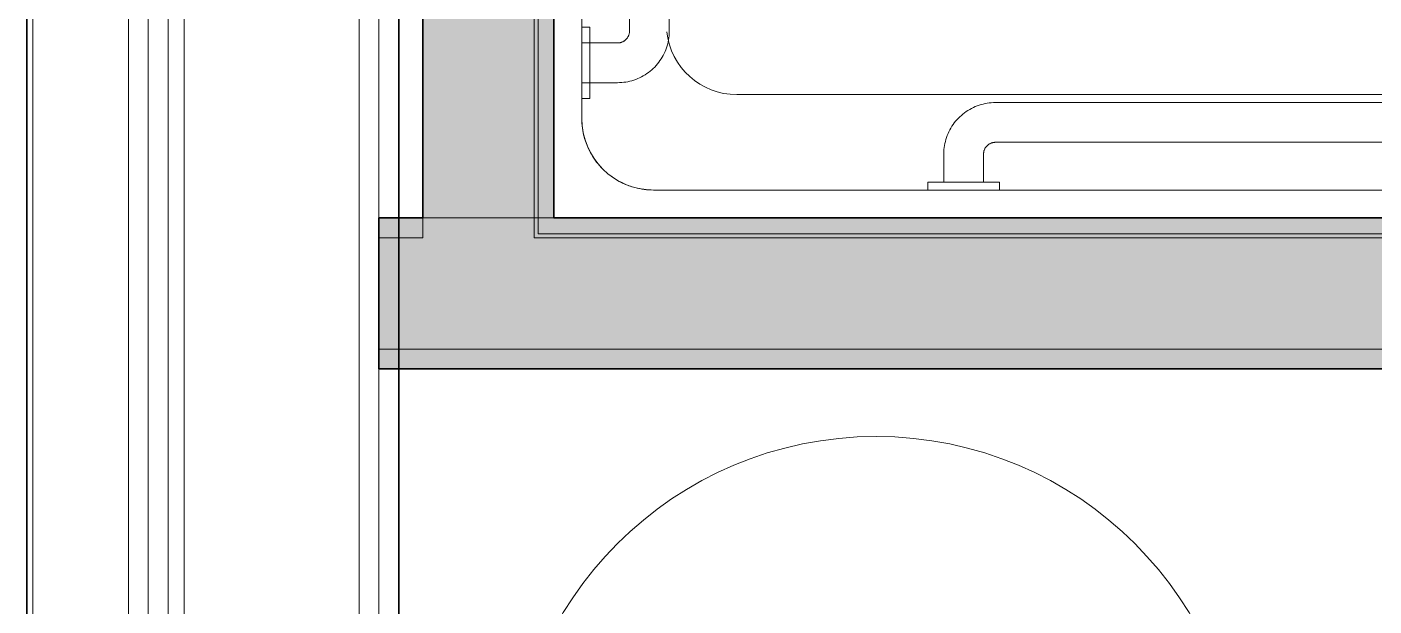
# Model space of a CAD drawing. Header units: inches. Extents: x 6 to 8416, y -388 to 6104.
# Drawn here: x 4127.35 to 4169.69, y 1080.48 to 1098.69 of the extents above; entities that cross this region are included whole.
import ezdxf

# ---------------------------------------------------------------- set-up
doc = ezdxf.new("R2010")
doc.units = ezdxf.units.IN
doc.header["$MEASUREMENT"] = 0
doc.linetypes.add('Dash 1_16_', pattern=[48, 24, -24])
for name, color, linetype, lineweight in [('A-GENM', 13, 'Continuous', 18), ('A-ROOM', 32, 'Continuous', 13), ('A-WALL', 113, 'Continuous', 25), ('A-WALL-PATT', 111, 'Continuous', 35), ('I-WALL', 2, 'Continuous', 25), ('M-EQPM', 50, 'Continuous', 18)]:
    doc.layers.add(name, color=color, linetype=linetype, lineweight=lineweight)
pattern_1 = [(0, (4127.29, 0), (61.44, 15.36), [5.069, -41.011, 5.069, -41.011, -245.76]), (0, (4127.29, 0), (61.44, 15.36), [-92.16, 5.069, -87.091, 5.069, -41.011, -107.52]), (0, (4127.29, 0), (61.44, 15.36), [-230.4, 5.069, -25.651, 5.069, -71.731]), (120, (4150.33, 7.68), (-44.02215, 45.5286), [5.069, -41.011, 5.069, -41.011, -245.76]), (120, (4150.33, 7.68), (-44.02215, 45.5286), [-92.16, 5.069, -87.091, 5.069, -41.011, -107.52]), (120, (4150.33, 7.68), (-44.02215, 45.5286), [-230.4, 5.069, -25.651, 5.069, -71.731]), (240, (4158.01, 38.4), (-17.41785, -60.8886), [5.069, -41.011, 5.069, -41.011, -245.76]), (240, (4158.01, 38.4), (-17.41785, -60.8886), [-92.16, 5.069, -87.091, 5.069, -41.011, -107.52]), (240, (4158.01, 38.4), (-17.41785, -60.8886), [-230.4, 5.069, -25.651, 5.069, -71.731])]

# ---------------------------------------------------------------- blocks, each defined once
blk = doc.blocks.new('z Nested-Shower Surround-Tub-Prefab - Variable-V374-LEVEL 3 - PLAN Copy 1 Copy 1')
at = {"layer": 'A-GENM', "lineweight": 9}
for p, q in [((0, 33), (0, 0)), ((0.125, 0.125), (0.125, 33)), ((0, 0.625), (0, 29.875)), ((0.125, 29.875), (0.125, 0.625)), ((0, 0), (0, 0.625)), ((0.125, 0.625), (0.125, 0.312)), ((0, 0), (60, 0)), ((59.375, 0), (0, 0)), ((59.875, 0.125), (0.125, 0.125)), ((0.312, 0.125), (59.375, 0.125))]:
    blk.add_line(p, q, dxfattribs=at)
at = {"layer": 'A-GENM'}
for p, q in [((0, 32), (0, 0)), ((0, 0.625), (0, 29.875)), ((1.5, 3.75), (1.5, 29.25)), ((1.5, 5.942), (1.5, 29.058)), ((1.5, 29.058), (1.5, 5.942)), ((1.5, 3.75), (1.5, 5.058)), ((1.5, 5.058), (1.5, 3.75)), ((53.877, 4.5), (6.371, 4.5)), ((56.25, 1.5), (3.75, 1.5)), ((56.25, 1.5), (3.75, 1.5)), ((3.75, 1.5), (56.25, 1.5)), ((0, 0), (0, 0.625)), ((0, 0), (60, 0)), ((59.375, 0), (0, 0))]:
    blk.add_line(p, q, dxfattribs=at)
for centre, radius, start, end in [((6.371, 6.712), 2.212, 186.0977, 270), ((3.75, 3.75), 2.25, 180, 195), ((3.75, 3.75), 2.25, 180, 270), ((3.75, 3.75), 2.25, 180, 195), ((3.75, 3.75), 2.25, 195, 200.0287), ((3.75, 3.75), 2.25, 195, 200.0287), ((3.75, 3.75), 2.25, 200.0287, 204.9713), ((3.75, 3.75), 2.25, 200.0287, 204.9713), ((3.75, 3.75), 2.25, 204.9713, 210), ((3.75, 3.75), 2.25, 204.9713, 210), ((3.75, 3.75), 2.25, 210, 225), ((3.75, 3.75), 2.25, 210, 225), ((3.75, 3.75), 2.25, 225, 240), ((3.75, 3.75), 2.25, 225, 240), ((3.75, 3.75), 2.25, 240, 245.0287), ((3.75, 3.75), 2.25, 240, 245.0287), ((3.75, 3.75), 2.25, 245.0287, 249.9713), ((3.75, 3.75), 2.25, 245.0287, 249.9713), ((3.75, 3.75), 2.25, 249.9713, 255), ((3.75, 3.75), 2.25, 249.9713, 255), ((3.75, 3.75), 2.25, 255, 270), ((3.75, 3.75), 2.25, 255, 270)]:
    blk.add_arc(centre, radius, start, end, dxfattribs=at)
blk = doc.blocks.new('z Nested-Shower Grab Bars - Variable-V375-LEVEL 3 - PLAN Copy 1 Copy 1')
at = {"layer": 'A-GENM', "linetype": 'Dash 1_16_', "lineweight": 9}
for p, q in [((1.5, 14.674), (1.5, 5)), ((2.75, 5), (2.75, 14.194)), ((0.25, 5.125), (0, 5.125)), ((0, 5.125), (0, 5.087)), ((0, 5.125), (0, 5.087)), ((0, 5.087), (0, 4.974)), ((0, 5.087), (0, 4.974)), ((0.25, 2.875), (0.25, 5.125)), ((0.25, 4.563), (0.25, 5.125)), ((0, 4.974), (0, 4.795)), ((0, 4.974), (0, 4.795)), ((0, 4.795), (0, 4.563)), ((0, 4.795), (0, 4.563)), ((1.125, 4.625), (0, 4.625)), ((0, 4.625), (0, 4.604)), ((0, 4.625), (0, 4.604)), ((0, 4.604), (0, 4.541)), ((0, 4.604), (0, 4.541)), ((0, 4.563), (0, 4.291)), ((0, 4.541), (0, 4.442)), ((0, 4.541), (0, 4.442)), ((0, 4.442), (0, 3.558)), ((0, 4.442), (0, 4.313)), ((0, 4.313), (0, 4.162)), ((0, 4.291), (0, 4)), ((0, 4.162), (0, 4)), ((0, 4), (0, 3.709)), ((0, 4), (0, 3.838)), ((0, 3.838), (0, 3.688)), ((0, 3.709), (0, 3.438)), ((0, 3.688), (0, 3.558)), ((0, 3.558), (0, 3.459)), ((0, 3.558), (0, 3.459)), ((0, 3.459), (0, 3.396)), ((0, 3.459), (0, 3.396)), ((0, 3.438), (0, 3.205)), ((0, 3.438), (0, 3.205)), ((0, 3.396), (0, 3.375)), ((0, 3.396), (0, 3.375)), ((0.25, 2.875), (0.25, 3.438)), ((0, 3.375), (1.125, 3.375)), ((0, 3.205), (0, 3.026)), ((0, 3.205), (0, 3.026)), ((0, 3.026), (0, 2.913)), ((0, 3.026), (0, 2.913)), ((0, 2.913), (0, 2.875)), ((0, 2.913), (0, 2.875)), ((0, 2.875), (0.25, 2.875)), ((35, 2.75), (13, 2.75)), ((35, 2.75), (13, 2.75)), ((13, 1.5), (35, 1.5)), ((13, 1.5), (35, 1.5)), ((11.375, 1.125), (11.375, 0.25)), ((11.375, 1.125), (11.375, 0.25)), ((12.625, 0.25), (12.625, 1.125)), ((12.625, 0.25), (12.625, 1.125)), ((10.875, 0.25), (10.875, 0)), ((11.687, 0.25), (10.875, 0.25)), ((11.687, 0.25), (10.875, 0.25)), ((10.875, 0.25), (10.875, 0)), ((13.125, 0.25), (10.875, 0.25)), ((11.687, 0.25), (10.875, 0.25)), ((10.875, 0), (10.913, 0)), ((10.875, 0), (10.913, 0)), ((10.875, 0), (10.913, 0)), ((10.875, 0), (10.913, 0)), ((10.913, 0), (11.026, 0)), ((10.913, 0), (11.026, 0)), ((10.913, 0), (11.026, 0)), ((10.913, 0), (11.026, 0)), ((11.026, 0), (11.205, 0)), ((11.026, 0), (11.205, 0)), ((11.026, 0), (11.205, 0)), ((11.026, 0), (11.205, 0)), ((11.205, 0), (11.438, 0)), ((11.205, 0), (11.438, 0)), ((11.205, 0), (11.438, 0)), ((11.205, 0), (11.438, 0)), ((11.375, 0.25), (11.688, 0.25)), ((11.375, 0.25), (11.688, 0.25)), ((11.375, 0.25), (11.688, 0.25)), ((11.375, 0.25), (12.625, 0.25)), ((11.438, 0), (11.709, 0)), ((11.438, 0), (11.709, 0)), ((11.438, 0), (11.709, 0)), ((11.438, 0), (11.709, 0)), ((11.688, 0.25), (11.838, 0.25)), ((11.688, 0.25), (11.838, 0.25)), ((11.688, 0.25), (11.838, 0.25)), ((11.709, 0), (12, 0)), ((11.709, 0), (12, 0)), ((11.709, 0), (12, 0)), ((11.709, 0), (12, 0)), ((11.838, 0.25), (11.901, 0.25)), ((11.838, 0.25), (11.901, 0.25)), ((11.838, 0.25), (11.901, 0.25)), ((12, 0.25), (11.9, 0.25)), ((12, 0.25), (11.9, 0.25)), ((12, 0.25), (11.9, 0.25)), ((11.901, 0.25), (12.313, 0.25)), ((11.901, 0.25), (12, 0.25)), ((11.901, 0.25), (12, 0.25)), ((12, 0.25), (12.162, 0.25)), ((12, 0.25), (12.162, 0.25)), ((12, 0), (12.291, 0)), ((12, 0), (12.291, 0)), ((12, 0), (12.291, 0)), ((12, 0), (12.291, 0)), ((12.162, 0.25), (12.313, 0.25)), ((12.162, 0.25), (12.313, 0.25)), ((12.291, 0), (12.563, 0)), ((12.291, 0), (12.563, 0)), ((12.291, 0), (12.563, 0)), ((12.291, 0), (12.563, 0)), ((13.125, 0.25), (12.313, 0.25)), ((13.125, 0.25), (12.313, 0.25)), ((12.313, 0.25), (12.625, 0.25)), ((12.313, 0.25), (12.625, 0.25)), ((13.125, 0.25), (12.313, 0.25)), ((12.313, 0.25), (12.625, 0.25)), ((12.563, 0), (12.795, 0)), ((12.563, 0), (12.795, 0)), ((12.563, 0), (12.795, 0)), ((12.563, 0), (12.795, 0)), ((12.795, 0), (12.974, 0)), ((12.795, 0), (12.974, 0)), ((12.795, 0), (12.974, 0)), ((12.795, 0), (12.974, 0)), ((12.974, 0), (13.087, 0)), ((12.974, 0), (13.087, 0)), ((12.974, 0), (13.087, 0)), ((12.974, 0), (13.087, 0)), ((13.087, 0), (13.125, 0)), ((13.087, 0), (13.125, 0)), ((13.087, 0), (13.125, 0)), ((13.087, 0), (13.125, 0)), ((13.125, 0), (13.125, 0.25)), ((13.125, 0), (13.125, 0.25))]:
    blk.add_line(p, q, dxfattribs=at)
at = {"layer": 'A-GENM', "linetype": 'Dash 1_16_', "lineweight": 9, "flags": 128}
for points in [[(1.5, 5), (1.5, 4.985), (1.499, 4.97), (1.497, 4.955), (1.495, 4.94), (1.493, 4.925), (1.489, 4.911), (1.485, 4.896), (1.481, 4.882), (1.476, 4.868), (1.47, 4.854), (1.464, 4.84), (1.458, 4.827), (1.45, 4.814), (1.443, 4.801), (1.435, 4.788), (1.426, 4.776), (1.417, 4.764), (1.407, 4.753), (1.397, 4.742), (1.386, 4.731), (1.375, 4.721), (1.364, 4.711), (1.352, 4.702), (1.34, 4.693), (1.328, 4.684), (1.315, 4.677), (1.302, 4.669), (1.288, 4.662), (1.275, 4.656), (1.261, 4.65), (1.247, 4.645), (1.233, 4.641), (1.218, 4.637), (1.203, 4.633), (1.189, 4.63), (1.174, 4.628), (1.159, 4.627), (1.144, 4.625), (1.129, 4.625), (1.125, 4.625)], [(1.125, 3.375), (1.19, 3.376), (1.255, 3.38), (1.32, 3.387), (1.384, 3.396), (1.448, 3.407), (1.511, 3.422), (1.574, 3.438), (1.636, 3.457), (1.697, 3.479), (1.758, 3.503), (1.817, 3.53), (1.875, 3.559), (1.932, 3.59), (1.988, 3.623), (2.043, 3.659), (2.095, 3.697), (2.147, 3.736), (2.197, 3.778), (2.244, 3.822), (2.291, 3.868), (2.335, 3.915), (2.377, 3.965), (2.418, 4.016), (2.456, 4.068), (2.492, 4.122), (2.526, 4.177), (2.558, 4.234), (2.588, 4.292), (2.615, 4.351), (2.64, 4.411), (2.662, 4.472), (2.682, 4.534), (2.699, 4.597), (2.714, 4.66), (2.726, 4.724), (2.736, 4.788), (2.743, 4.853), (2.748, 4.917), (2.75, 4.982), (2.75, 5)], [(13, 2.75), (12.935, 2.749), (12.87, 2.745), (12.805, 2.738), (12.741, 2.729), (12.677, 2.718), (12.614, 2.703), (12.551, 2.687), (12.489, 2.668), (12.428, 2.646), (12.367, 2.622), (12.308, 2.595), (12.25, 2.566), (12.193, 2.535), (12.137, 2.502), (12.082, 2.466), (12.03, 2.428), (11.978, 2.389), (11.928, 2.347), (11.881, 2.303), (11.834, 2.257), (11.79, 2.21), (11.748, 2.16), (11.707, 2.109), (11.669, 2.057), (11.633, 2.003), (11.599, 1.948), (11.567, 1.891), (11.537, 1.833), (11.51, 1.774), (11.485, 1.714), (11.463, 1.653), (11.443, 1.591), (11.426, 1.528), (11.411, 1.465), (11.399, 1.401), (11.389, 1.337), (11.382, 1.272), (11.377, 1.208), (11.375, 1.143), (11.375, 1.125)], [(13, 2.75), (12.935, 2.749), (12.87, 2.745), (12.805, 2.738), (12.741, 2.729), (12.677, 2.718), (12.614, 2.703), (12.551, 2.687), (12.489, 2.668), (12.428, 2.646), (12.367, 2.622), (12.308, 2.595), (12.25, 2.566), (12.193, 2.535), (12.137, 2.502), (12.082, 2.466), (12.03, 2.428), (11.978, 2.389), (11.928, 2.347), (11.881, 2.303), (11.834, 2.257), (11.79, 2.21), (11.748, 2.16), (11.707, 2.109), (11.669, 2.057), (11.633, 2.003), (11.599, 1.948), (11.567, 1.891), (11.537, 1.833), (11.51, 1.774), (11.485, 1.714), (11.463, 1.653), (11.443, 1.591), (11.426, 1.528), (11.411, 1.465), (11.399, 1.401), (11.389, 1.337), (11.382, 1.272), (11.377, 1.208), (11.375, 1.143), (11.375, 1.125)], [(12.625, 1.125), (12.625, 1.14), (12.626, 1.155), (12.628, 1.17), (12.63, 1.185), (12.632, 1.2), (12.636, 1.214), (12.64, 1.229), (12.644, 1.243), (12.649, 1.257), (12.655, 1.271), (12.661, 1.285), (12.667, 1.298), (12.675, 1.311), (12.682, 1.324), (12.69, 1.337), (12.699, 1.349), (12.708, 1.361), (12.718, 1.372), (12.728, 1.383), (12.739, 1.394), (12.75, 1.404), (12.761, 1.414), (12.773, 1.423), (12.785, 1.432), (12.797, 1.441), (12.81, 1.448), (12.823, 1.456), (12.837, 1.463), (12.85, 1.469), (12.864, 1.475), (12.878, 1.48), (12.892, 1.484), (12.907, 1.488), (12.922, 1.492), (12.936, 1.495), (12.951, 1.497), (12.966, 1.498), (12.981, 1.5), (12.996, 1.5), (13, 1.5)], [(12.625, 1.125), (12.625, 1.14), (12.626, 1.155), (12.628, 1.17), (12.63, 1.185), (12.632, 1.2), (12.636, 1.214), (12.64, 1.229), (12.644, 1.243), (12.649, 1.257), (12.655, 1.271), (12.661, 1.285), (12.667, 1.298), (12.675, 1.311), (12.682, 1.324), (12.69, 1.337), (12.699, 1.349), (12.708, 1.361), (12.718, 1.372), (12.728, 1.383), (12.739, 1.394), (12.75, 1.404), (12.761, 1.414), (12.773, 1.423), (12.785, 1.432), (12.797, 1.441), (12.81, 1.448), (12.823, 1.456), (12.837, 1.463), (12.85, 1.469), (12.864, 1.475), (12.878, 1.48), (12.892, 1.484), (12.907, 1.488), (12.922, 1.492), (12.936, 1.495), (12.951, 1.497), (12.966, 1.498), (12.981, 1.5), (12.996, 1.5), (13, 1.5)]]:
    blk.add_lwpolyline(points, dxfattribs=at)
blk = doc.blocks.new('PL Water Heater-IL - 40 Gallon-2491747-LEVEL 3 - PLAN Copy 1 Copy 1')
at = {"layer": 'M-EQPM'}
blk.add_circle((0, 0), 11.5, dxfattribs=at)

msp = doc.modelspace()

# ---------------------------------------------------------------- hatches: boundary and pattern name
at = {"layer": 'A-WALL-PATT', "lineweight": 9}
h = msp.add_hatch(dxfattribs=at)
h.set_pattern_fill('FP_44', color=256, style=0, pattern_type=2)
h.set_pattern_definition(pattern_1)
h.paths.add_polyline_path([(4127.54033733, 921.06077679), (4127.54033733, 948.56077679), (4127.35283733, 948.56077679), (4127.35283733, 921.06077679)])
h.paths.add_polyline_path([(4127.35283733, 978.56077679), (4127.54033733, 978.56077679), (4127.54033733, 1002.56077679), (4127.35283733, 1002.56077679)])
h.paths.add_polyline_path([(4127.54033733, 1032.56077679), (4127.54033733, 1137.18577679), (4127.35283733, 1137.18577679), (4127.35283733, 1032.56077679)])
h.paths.add_polyline_path([(4127.54033733, 1137.93577679), (4127.54033733, 1197.10856081), (4127.54033733, 1242.56077679), (4127.35283733, 1242.56077679), (4127.35283733, 1137.93577679)])
h.paths.add_polyline_path([(4127.54033733, 1306.87327679), (4127.54033733, 1339.81077679), (4127.35283733, 1339.99827679), (4127.35283733, 1308.56077679)])
h = msp.add_hatch(dxfattribs=at)
h.set_pattern_fill('FP_45', color=256, style=0, pattern_type=2)
h.set_pattern_definition([(0, (4127.29, 0), (0, 48), []), (90, (4127.29, 0), (-48, 3e-15), [])])
h.paths.add_polyline_path([(4129.35283733, 921.06077679), (4130.54033733, 921.06077679), (4130.54033733, 948.56077679), (4127.54033733, 948.56077679), (4127.54033733, 921.06077679)])
h.paths.add_polyline_path([(4130.54033733, 978.56077679), (4130.54033733, 1002.56077679), (4127.54033733, 1002.56077679), (4127.54033733, 978.56077679), (4129.35283733, 978.56077679)])
h.paths.add_polyline_path([(4130.54033733, 1032.56077679), (4130.54033733, 1242.56077679), (4127.54033733, 1242.56077679), (4127.54033733, 1137.93577679), (4128.35283733, 1137.93577679), (4128.35283733, 1137.18577679), (4127.54033733, 1137.18577679), (4127.54033733, 1032.56077679), (4129.35283733, 1032.56077679)])
h.paths.add_polyline_path([(4129.35283733, 1290.56077679), (4130.54033733, 1290.56077679), (4130.54033733, 1339.81077679), (4127.54033733, 1339.81077679), (4127.54033733, 1306.87327679)])
h = msp.add_hatch(dxfattribs=at)
h.set_pattern_fill('FP_44', color=256, style=0, pattern_type=2)
h.set_pattern_definition(pattern_1)
h.paths.add_polyline_path([(4131.16533733, 921.06077679), (4131.16533733, 948.56077679), (4130.54033733, 948.56077679), (4130.54033733, 921.06077679)])
h.paths.add_polyline_path([(4131.16533733, 978.56077679), (4131.16533733, 1002.56077679), (4130.54033733, 1002.56077679), (4130.54033733, 978.56077679)])
h.paths.add_polyline_path([(4130.54033733, 1032.56077679), (4131.16533733, 1032.56077679), (4131.16533733, 1242.56077679), (4130.54033733, 1242.56077679), (4130.54033733, 1039.65456081)])
h.paths.add_polyline_path([(4130.54033733, 1290.56077679), (4131.16533733, 1290.56077679), (4131.16533733, 1336.81077679), (4130.54033733, 1336.81077679), (4130.54033733, 1315.19906081)])
h = msp.add_hatch(dxfattribs=at)
h.set_pattern_fill('FP_44', color=256, style=0, pattern_type=2)
h.set_pattern_definition(pattern_1)
h.paths.add_polyline_path([(4131.79033733, 921.06077679), (4131.79033733, 948.56077679), (4131.16533733, 948.56077679), (4131.16533733, 921.06077679)])
h.paths.add_polyline_path([(4131.79033733, 978.56077679), (4131.79033733, 1002.56077679), (4131.16533733, 1002.56077679), (4131.16533733, 978.56077679)])
h.paths.add_polyline_path([(4131.16533733, 1032.56077679), (4131.79033733, 1032.56077679), (4131.79033733, 1242.56077679), (4131.16533733, 1242.56077679), (4131.16533733, 1039.65456081)])
h.paths.add_polyline_path([(4131.16533733, 1290.56077679), (4131.79033733, 1290.56077679), (4131.79033733, 1336.18577679), (4131.16533733, 1336.18577679), (4131.16533733, 1315.19906081)])
h = msp.add_hatch(dxfattribs=at)
h.set_pattern_fill('FP_46', color=256, style=0, pattern_type=2)
h.set_pattern_definition([(0, (4127.3, 0), (0, 480), [480, 0, 0, 0]), (284.036, (4453.69, 96), (479.994, -1440.002), [98.955, -1880.136]), (284.036, (4434.49, 96), (479.994, -1440.002), [98.955, -1880.136]), (284.036, (4415.29, 96), (479.994, -1440.002), [98.955, -1880.136]), (284.036, (4165.69, 192), (479.994, -1440.002), [98.955, -1880.136]), (284.036, (4146.49, 192), (479.994, -1440.002), [98.955, -1880.136]), (284.036, (4127.29, 192), (479.994, -1440.002), [98.955, -1880.136]), (284.036, (4309.69, 288), (479.994, -1440.002), [98.955, -1880.136]), (284.036, (4290.49, 288), (479.994, -1440.002), [98.955, -1880.136]), (284.036, (4271.29, 288), (479.994, -1440.002), [98.955, -1880.136]), (284.036, (4453.69, 384), (479.994, -1440.002), [98.955, -1880.136]), (284.036, (4434.49, 384), (479.994, -1440.002), [98.955, -1880.136]), (284.036, (4415.29, 384), (479.994, -1440.002), [98.955, -1880.136]), (284.036, (4165.69, 480), (479.994, -1440.002), [98.955, -1880.14]), (284.036, (4146.49, 480), (479.994, -1440.002), [98.955, -1880.14]), (284.036, (4127.29, 480), (479.994, -1440.002), [98.955, -1880.14]), (0, (4127.3, 48), (0, 480), [480, 0, 0, 0]), (0, (4127.3, 96), (0, 480), [480, 0, 0, 0]), (0, (4127.3, 144), (0, 480), [480, 0, 0, 0]), (0, (4127.3, 192), (0, 480), [480, 0, 0, 0]), (0, (4127.3, 240), (0, 480), [480, 0, 0, 0]), (0, (4127.3, 288), (0, 480), [480, 0, 0, 0]), (0, (4127.3, 336), (0, 480), [480, 0, 0, 0]), (0, (4127.3, 384), (0, 480), [480, 0, 0, 0]), (0, (4127.3, 432), (0, 480), [480, 0, 0, 0])])
h.paths.add_polyline_path([(4131.85283733, 921.06077679), (4132.29033733, 921.06077679), (4132.29033733, 948.56077679), (4131.79033733, 948.56077679), (4131.79033733, 921.06077679)])
h.paths.add_polyline_path([(4132.29033733, 978.56077679), (4132.29033733, 1002.56077679), (4131.79033733, 1002.56077679), (4131.85283733, 978.56077679)])
h.paths.add_polyline_path([(4132.29033733, 1032.56077679), (4132.29033733, 1242.56077679), (4131.79033733, 1242.56077679), (4131.85283733, 1032.56077679)])
h.paths.add_polyline_path([(4132.29033733, 1290.56077679), (4132.29033733, 1335.56077679), (4131.79033733, 1335.56077679), (4131.85283733, 1290.56077679)])
h = msp.add_hatch(dxfattribs=at)
h.set_pattern_fill('FP_44', color=256, style=0, pattern_type=2)
h.set_pattern_definition(pattern_1)
h.paths.add_polyline_path([(4138.41533733, 921.06077679), (4138.41533733, 948.56077679), (4137.79033733, 948.56077679), (4137.79033733, 921.06077679)])
h.paths.add_polyline_path([(4138.41533733, 978.56077679), (4138.41533733, 1002.56077679), (4137.79033733, 1002.56077679), (4137.79033733, 978.56077679)])
h.paths.add_polyline_path([(4137.79033733, 1032.56077679), (4138.41533733, 1032.56077679), (4138.41533733, 1242.56077679), (4137.79033733, 1242.56077679), (4137.79033733, 1039.65456081)])
h.paths.add_polyline_path([(4138.41533733, 1290.56077679), (4138.41533733, 1329.56077679), (4137.79033733, 1329.56077679), (4137.79033733, 1290.56077679)])
h = msp.add_hatch(dxfattribs=at)
h.set_pattern_fill('FP_44', color=256, style=0, pattern_type=2)
h.set_pattern_definition(pattern_1)
h.paths.add_polyline_path([(4139.04033733, 921.06077679), (4139.04033733, 948.56077679), (4138.41533733, 948.56077679), (4138.41533733, 921.06077679)])
h.paths.add_polyline_path([(4139.04033733, 978.56077679), (4139.04033733, 1002.56077679), (4138.41533733, 1002.56077679), (4138.41533733, 978.56077679)])
h.paths.add_polyline_path([(4138.41533733, 1032.56077679), (4139.04033733, 1032.56077679), (4139.04033733, 1242.56077679), (4138.41533733, 1242.56077679), (4138.41533733, 1039.65456081)])
h.paths.add_polyline_path([(4139.04033733, 1290.56077679), (4139.04033733, 1328.93577679), (4138.41533733, 1328.93577679), (4138.41533733, 1290.56077679)])
at = {"layer": 'A-WALL-PATT', "transparency": 33554560}
for points in [[(4143.91533733, 1092.68577679), (4143.91533733, 1125.43577679), (4143.29033733, 1125.43577679), (4143.29033733, 1092.68577679)], [(4190.43428685, 1087.93577679), (4202.66533733, 1087.93577679), (4202.66533733, 1088.56077679), (4138.41533733, 1088.56077679), (4138.41533733, 1087.93577679), (4173.56303685, 1087.93577679)]]:
    msp.add_hatch(color=10, dxfattribs=at).paths.add_polyline_path(points)
at = {"layer": 'A-WALL-PATT', "lineweight": 25, "transparency": 33554560}
h = msp.add_hatch(color=10, dxfattribs=at)
h.paths.add_polyline_path([(4156.69178685, 1092.06077679), (4202.66533733, 1092.06077679), (4202.66533733, 1092.68577679), (4143.29033733, 1092.68577679), (4143.29033733, 1092.06077679)])
h.paths.add_polyline_path([(4138.41533733, 1092.06077679), (4139.79033733, 1092.06077679), (4139.79033733, 1092.68577679), (4138.41533733, 1092.68577679)])
at = {"layer": 'I-WALL', "transparency": 33554560}
for points in [[(4139.79033733, 1092.06077679), (4143.29033733, 1092.06077679), (4143.29033733, 1121.93577679), (4139.79033733, 1121.93577679), (4139.79033733, 1092.68577679)], [(4138.41533733, 1088.56077679), (4203.29033733, 1088.56077679), (4203.29033733, 1092.06077679), (4138.41533733, 1092.06077679)]]:
    msp.add_hatch(color=10, dxfattribs=at).paths.add_polyline_path(points)

# ---------------------------------------------------------------- linework, layer by layer
at = {"layer": 'A-ROOM', "lineweight": 9, "flags": 128}
msp.add_lwpolyline([(4785.54033733, 1328.31077679), (4139.04033733, 1328.31077679), (4139.04033733, 1092.68577679), (4205.04033733, 1092.68577679), (4205.04033733, 1087.93577679), (4139.04033733, 1087.93577679), (4139.04033733, 926.31077679), (4376.66533733, 926.31077679), (4376.66533733, 989.81077679), (4352.54064332, 989.81077679), (4347.72783733, 989.81077679), (4347.72783733, 994.62358278), (4347.72783733, 1039.87297079), (4347.72783733, 1044.68577679), (4352.54064332, 1044.68577679), (4380.91533733, 1044.68577679), (4380.91533733, 994.56077679), (4411.41533733, 994.56077679), (4411.41533733, 926.37358278), (4411.41533733, 925.81077679), (4495.79033733, 925.81077679)], dxfattribs=at)
at = {"layer": 'A-WALL', "lineweight": 9}
for p, q in [((4130.54033733, 1242.56077679), (4130.54033733, 1032.56077679)), ((4131.16533733, 1242.56077679), (4131.16533733, 1032.56077679)), ((4131.79033733, 1242.56077679), (4131.79033733, 1032.56077679)), ((4132.29033733, 1242.56077679), (4132.29033733, 1032.56077679)), ((4137.79033733, 1242.56077679), (4137.79033733, 1032.56077679)), ((4138.41533733, 1242.56077679), (4138.41533733, 1032.56077679)), ((4127.54033733, 1137.18577679), (4127.54033733, 1032.56077679)), ((4143.29033733, 1092.06077679), (4143.29033733, 1125.43577679)), ((4139.79033733, 1092.06077679), (4139.79033733, 1092.68577679)), ((4138.41533733, 1092.06077679), (4139.79033733, 1092.06077679)), ((4143.29033733, 1092.06077679), (4203.29033733, 1092.06077679)), ((4138.41533733, 1088.56077679), (4203.29033733, 1088.56077679))]:
    msp.add_line(p, q, dxfattribs=at)
at = {"layer": 'A-WALL', "lineweight": 35}
for p, q in [((4139.04033733, 1032.56077679), (4139.04033733, 1242.56077679)), ((4127.35283733, 1137.18577679), (4127.35283733, 1032.56077679))]:
    msp.add_line(p, q, dxfattribs=at)
at = {"layer": 'I-WALL', "lineweight": 35}
for p, q in [((4143.91533733, 1092.68577679), (4143.91533733, 1126.06077679)), ((4139.79033733, 1121.93577679), (4139.79033733, 1092.68577679)), ((4139.79033733, 1092.68577679), (4138.41533733, 1092.68577679)), ((4138.41533733, 1092.68577679), (4138.41533733, 1087.93577679)), ((4202.66533733, 1092.68577679), (4143.91533733, 1092.68577679)), ((4138.41533733, 1087.93577679), (4202.66533733, 1087.93577679))]:
    msp.add_line(p, q, dxfattribs=at)

# ---------------------------------------------------------------- block references
at = {"layer": 'A-GENM', "lineweight": 9}
msp.add_blockref('z Nested-Shower Surround-Tub-Prefab - Variable-V374-LEVEL 3 - PLAN Copy 1 Copy 1', (4143.29033733, 1092.06077679), dxfattribs=at)
at = {"layer": 'A-GENM', "linetype": 'Dash 1_16_', "lineweight": 9}
msp.add_blockref('z Nested-Shower Grab Bars - Variable-V375-LEVEL 3 - PLAN Copy 1 Copy 1', (4144.79033733, 1093.56077679), dxfattribs=at)
at = {"layer": 'M-EQPM'}
msp.add_blockref('PL Water Heater-IL - 40 Gallon-2491747-LEVEL 3 - PLAN Copy 1 Copy 1', (4154.04033733, 1074.31077679), dxfattribs=at)

doc.saveas('drawing.dxf')
